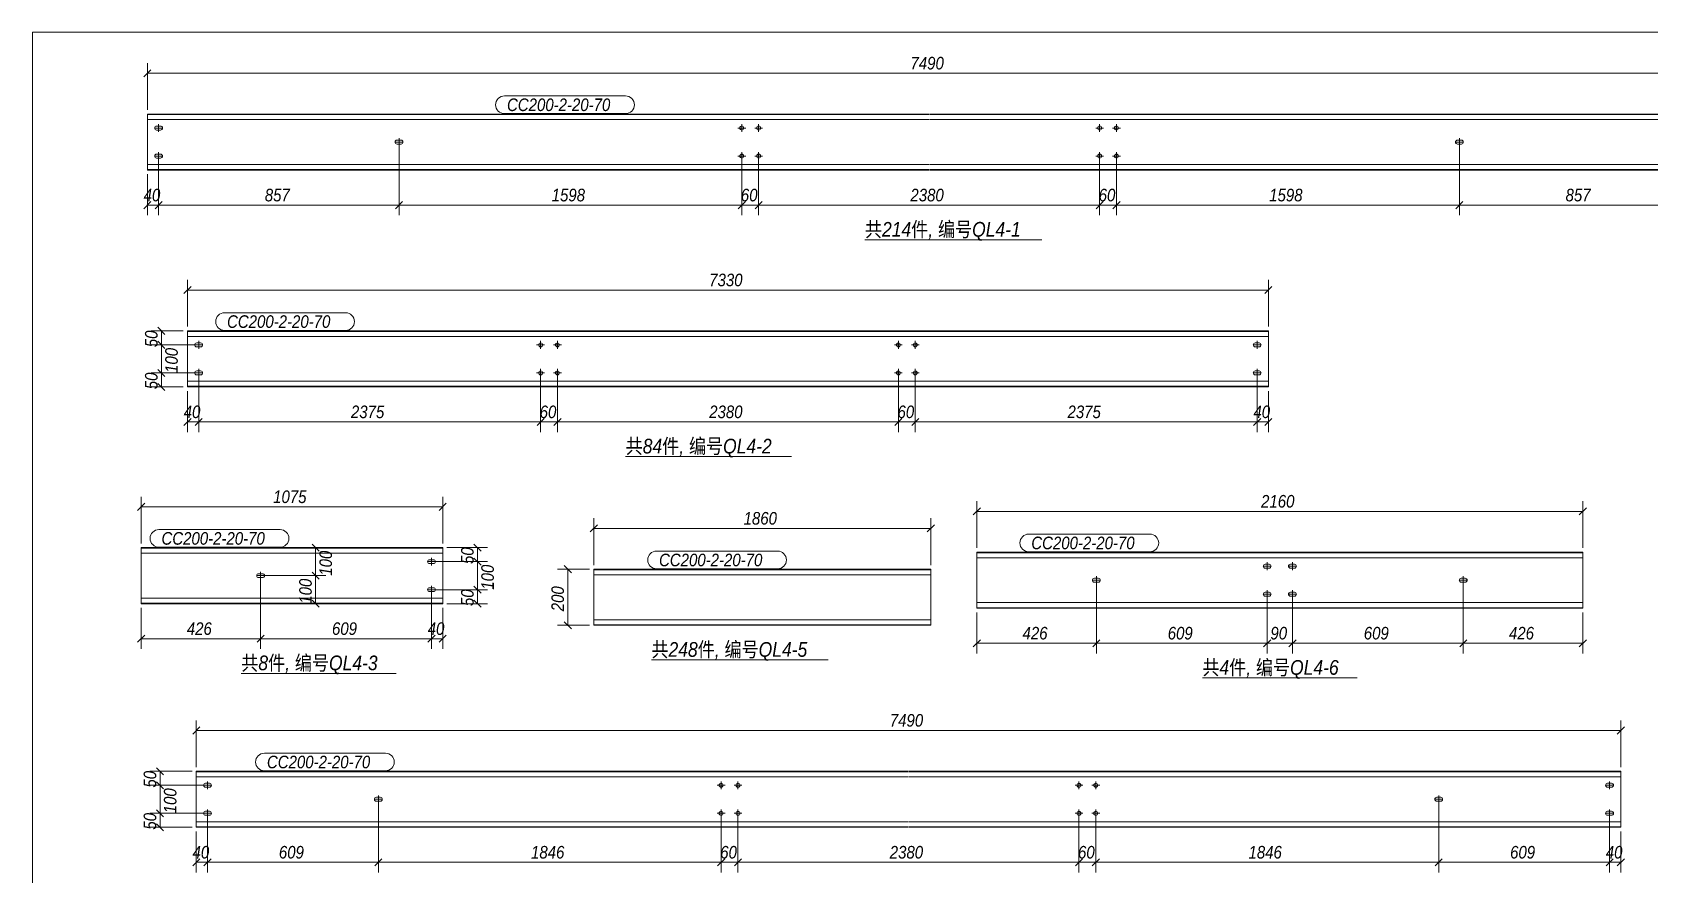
# Model space of a CAD drawing. Extents: x 857 to 4439, y -1249 to 4637.
# Drawn here: x 859.8 to 1244.2, y 2366.5 to 2566.9 of the extents above; entities that cross this region are included whole.
import ezdxf

# ---------------------------------------------------------------- set-up
doc = ezdxf.new("R2010")
doc.units = 0
doc.header["$LTSCALE"] = 1000
doc.header["$MEASUREMENT"] = 0
doc.linetypes.add('XKITLINE00', pattern=[0])
doc.linetypes.add('XKITLINE02', pattern=[4, 2, -2])
for name, color, linetype, lineweight in [('Bolt', 7, 'Continuous', 0), ('DrawingSheet', 5, 'Continuous', 0), ('OtherObjectType', 1, 'Continuous', 0), ('Part', 2, 'Continuous', 0), ('PartMark', 3, 'Continuous', 0), ('Z-DIMENSIONS', 1, 'Continuous', 0)]:
    doc.layers.add(name, color=color, linetype=linetype, lineweight=lineweight)
doc.styles.add('Arial Italic', font='ariali.ttf')

# ---------------------------------------------------------------- blocks, each defined once
blk = doc.blocks.new('墙面檩条4A')
at = {"layer": 'Bolt', "color": 3, "linetype": 'XKITLINE00', "lineweight": 0}
for p, q in [((34.11, 392.4), (34.07, 392.23)), ((34.07, 392.23), (34.07, 392.23)), ((34.07, 392.23), (34.11, 392.05)), ((35.94, 392.23), (34.07, 392.23)), ((34.21, 392.56), (34.11, 392.4)), ((34.11, 392.05), (34.21, 391.9)), ((34.36, 392.66), (34.21, 392.56)), ((34.54, 392.69), (34.36, 392.66)), ((35.47, 392.69), (34.54, 392.69)), ((35.01, 393.16), (35.01, 391.29)), ((35.65, 392.66), (35.47, 392.69)), ((35.8, 392.56), (35.65, 392.66)), ((35.9, 392.4), (35.8, 392.56)), ((35.8, 391.9), (35.9, 392.05)), ((35.94, 392.23), (35.9, 392.4)), ((35.9, 392.05), (35.94, 392.23)), ((35.94, 392.23), (35.94, 392.23)), ((174.54, 392.23), (172.67, 392.23)), ((173.6, 391.29), (173.6, 393.16)), ((178.54, 392.23), (176.67, 392.23)), ((177.6, 391.29), (177.6, 393.16)), ((259.57, 392.23), (257.7, 392.23)), ((258.64, 391.29), (258.64, 393.16)), ((263.57, 392.23), (261.7, 392.23)), ((262.64, 391.29), (262.64, 393.16)), ((34.21, 391.9), (34.36, 391.79)), ((34.36, 391.79), (34.54, 391.76)), ((34.54, 391.76), (35.47, 391.76)), ((35.47, 391.76), (35.65, 391.79)), ((35.65, 391.79), (35.8, 391.9)), ((91.24, 389.07), (91.21, 388.89)), ((91.21, 388.89), (91.21, 388.89)), ((91.21, 388.89), (91.24, 388.71)), ((93.07, 388.89), (91.21, 388.89)), ((91.34, 389.22), (91.24, 389.07)), ((91.24, 388.71), (91.34, 388.56)), ((91.5, 389.32), (91.34, 389.22)), ((91.34, 388.56), (91.5, 388.46)), ((91.67, 389.36), (91.5, 389.32)), ((91.5, 388.46), (91.67, 388.43)), ((92.61, 389.36), (91.67, 389.36)), ((91.67, 388.43), (92.61, 388.43)), ((92.14, 389.83), (92.14, 387.96)), ((92.79, 389.32), (92.61, 389.36)), ((92.61, 388.43), (92.79, 388.46)), ((92.94, 389.22), (92.79, 389.32)), ((92.79, 388.46), (92.94, 388.56)), ((93.04, 389.07), (92.94, 389.22)), ((92.94, 388.56), (93.04, 388.71)), ((93.07, 388.89), (93.04, 389.07)), ((93.04, 388.71), (93.07, 388.89)), ((93.07, 388.89), (93.07, 388.89)), ((343.24, 389.07), (343.2, 388.89)), ((343.2, 388.89), (343.2, 388.89)), ((343.2, 388.89), (343.24, 388.71)), ((345.07, 388.89), (343.2, 388.89)), ((343.34, 389.22), (343.24, 389.07)), ((343.24, 388.71), (343.34, 388.56)), ((343.49, 389.32), (343.34, 389.22)), ((343.34, 388.56), (343.49, 388.46)), ((343.67, 389.36), (343.49, 389.32)), ((343.49, 388.46), (343.67, 388.43)), ((344.6, 389.36), (343.67, 389.36)), ((343.67, 388.43), (344.6, 388.43)), ((344.14, 389.83), (344.14, 387.96)), ((344.78, 389.32), (344.6, 389.36)), ((344.6, 388.43), (344.78, 388.46)), ((344.93, 389.22), (344.78, 389.32)), ((344.78, 388.46), (344.93, 388.56)), ((345.04, 389.07), (344.93, 389.22)), ((344.93, 388.56), (345.04, 388.71)), ((345.07, 388.89), (345.04, 389.07)), ((345.04, 388.71), (345.07, 388.89)), ((345.07, 388.89), (345.07, 388.89)), ((34.11, 385.74), (34.07, 385.56)), ((34.07, 385.56), (34.07, 385.56)), ((34.07, 385.56), (34.11, 385.38)), ((35.94, 385.56), (34.07, 385.56)), ((34.21, 385.89), (34.11, 385.74)), ((34.11, 385.38), (34.21, 385.23)), ((34.36, 385.99), (34.21, 385.89)), ((34.21, 385.23), (34.36, 385.13)), ((34.54, 386.03), (34.36, 385.99)), ((34.36, 385.13), (34.54, 385.09)), ((35.47, 386.03), (34.54, 386.03)), ((34.54, 385.09), (35.47, 385.09)), ((35.01, 386.49), (35.01, 384.63)), ((35.65, 385.99), (35.47, 386.03)), ((35.47, 385.09), (35.65, 385.13)), ((35.8, 385.89), (35.65, 385.99)), ((35.65, 385.13), (35.8, 385.23)), ((35.9, 385.74), (35.8, 385.89)), ((35.8, 385.23), (35.9, 385.38)), ((35.94, 385.56), (35.9, 385.74)), ((35.9, 385.38), (35.94, 385.56)), ((35.94, 385.56), (35.94, 385.56)), ((174.54, 385.56), (172.67, 385.56)), ((173.6, 384.63), (173.6, 386.49)), ((178.54, 385.56), (176.67, 385.56)), ((177.6, 384.63), (177.6, 386.49)), ((259.57, 385.56), (257.7, 385.56)), ((258.64, 384.63), (258.64, 386.49)), ((263.57, 385.56), (261.7, 385.56)), ((262.64, 384.63), (262.64, 386.49)), ((43.63, 340.84), (43.59, 340.66)), ((43.59, 340.66), (43.59, 340.66)), ((43.59, 340.66), (43.63, 340.48)), ((43.59, 340.66), (45.46, 340.66)), ((43.73, 340.99), (43.63, 340.84)), ((43.63, 340.48), (43.73, 340.33)), ((43.88, 341.09), (43.73, 340.99)), ((43.73, 340.33), (43.88, 340.23)), ((44.06, 341.13), (43.88, 341.09)), ((43.88, 340.23), (44.06, 340.2)), ((44.99, 341.13), (44.06, 341.13)), ((44.06, 340.2), (44.99, 340.2)), ((44.53, 339.73), (44.53, 341.6)), ((45.17, 341.09), (44.99, 341.13)), ((44.99, 340.2), (45.17, 340.23)), ((45.32, 340.99), (45.17, 341.09)), ((45.17, 340.23), (45.32, 340.33)), ((45.43, 340.84), (45.32, 340.99)), ((45.32, 340.33), (45.43, 340.48)), ((45.46, 340.66), (45.43, 340.84)), ((45.43, 340.48), (45.46, 340.66)), ((45.46, 340.66), (45.46, 340.66)), ((124.85, 340.66), (126.72, 340.66)), ((125.79, 339.73), (125.79, 341.6)), ((128.85, 340.66), (130.72, 340.66)), ((129.79, 339.73), (129.79, 341.6)), ((209.89, 340.66), (211.75, 340.66)), ((210.82, 339.73), (210.82, 341.6)), ((213.89, 340.66), (215.75, 340.66)), ((214.82, 339.73), (214.82, 341.6)), ((295.18, 340.84), (295.15, 340.66)), ((295.15, 340.66), (295.15, 340.66)), ((295.15, 340.66), (295.18, 340.48)), ((295.15, 340.66), (297.01, 340.66)), ((295.28, 340.99), (295.18, 340.84)), ((295.18, 340.48), (295.28, 340.33)), ((295.44, 341.09), (295.28, 340.99)), ((295.28, 340.33), (295.44, 340.23)), ((295.61, 341.13), (295.44, 341.09)), ((295.44, 340.23), (295.61, 340.2)), ((296.55, 341.13), (295.61, 341.13)), ((295.61, 340.2), (296.55, 340.2)), ((296.08, 339.73), (296.08, 341.6)), ((296.73, 341.09), (296.55, 341.13)), ((296.55, 340.2), (296.73, 340.23)), ((296.88, 340.99), (296.73, 341.09)), ((296.73, 340.23), (296.88, 340.33)), ((296.98, 340.84), (296.88, 340.99)), ((296.88, 340.33), (296.98, 340.48)), ((297.01, 340.66), (296.98, 340.84)), ((296.98, 340.48), (297.01, 340.66)), ((297.01, 340.66), (297.01, 340.66)), ((43.88, 334.43), (43.73, 334.33)), ((44.06, 334.46), (43.88, 334.43)), ((44.99, 334.46), (44.06, 334.46)), ((44.53, 333.06), (44.53, 334.93)), ((45.17, 334.43), (44.99, 334.46)), ((45.32, 334.33), (45.17, 334.43)), ((125.79, 333.06), (125.79, 334.93)), ((129.79, 333.06), (129.79, 334.93)), ((210.82, 333.06), (210.82, 334.93)), ((214.82, 333.06), (214.82, 334.93)), ((295.44, 334.43), (295.28, 334.33)), ((295.61, 334.46), (295.44, 334.43)), ((296.55, 334.46), (295.61, 334.46)), ((296.08, 333.06), (296.08, 334.93)), ((296.73, 334.43), (296.55, 334.46)), ((296.88, 334.33), (296.73, 334.43)), ((43.63, 334.18), (43.59, 334)), ((43.59, 334), (43.59, 334)), ((43.59, 334), (43.63, 333.82)), ((43.59, 334), (45.46, 334)), ((43.73, 334.33), (43.63, 334.18)), ((43.63, 333.82), (43.73, 333.67)), ((43.73, 333.67), (43.88, 333.57)), ((43.88, 333.57), (44.06, 333.53)), ((44.06, 333.53), (44.99, 333.53)), ((44.99, 333.53), (45.17, 333.57)), ((45.17, 333.57), (45.32, 333.67)), ((45.43, 334.18), (45.32, 334.33)), ((45.32, 333.67), (45.43, 333.82)), ((45.46, 334), (45.43, 334.18)), ((45.43, 333.82), (45.46, 334)), ((45.46, 334), (45.46, 334)), ((124.85, 334), (126.72, 334)), ((128.85, 334), (130.72, 334)), ((209.89, 334), (211.75, 334)), ((213.89, 334), (215.75, 334)), ((295.18, 334.18), (295.15, 334)), ((295.15, 334), (295.15, 334)), ((295.15, 334), (295.18, 333.82)), ((295.15, 334), (297.01, 334)), ((295.28, 334.33), (295.18, 334.18)), ((295.18, 333.82), (295.28, 333.67)), ((295.28, 333.67), (295.44, 333.57)), ((295.44, 333.57), (295.61, 333.53)), ((295.61, 333.53), (296.55, 333.53)), ((296.55, 333.53), (296.73, 333.57)), ((296.73, 333.57), (296.88, 333.67)), ((296.98, 334.18), (296.88, 334.33)), ((296.88, 333.67), (296.98, 333.82)), ((297.01, 334), (296.98, 334.18)), ((296.98, 333.82), (297.01, 334)), ((297.01, 334), (297.01, 334)), ((98.95, 289.28), (98.92, 289.1)), ((98.92, 289.1), (98.92, 289.1)), ((98.92, 289.1), (98.95, 288.92)), ((100.78, 289.1), (98.92, 289.1)), ((99.05, 289.43), (98.95, 289.28)), ((98.95, 288.92), (99.05, 288.77)), ((99.2, 289.53), (99.05, 289.43)), ((99.05, 288.77), (99.2, 288.67)), ((99.38, 289.57), (99.2, 289.53)), ((99.2, 288.67), (99.38, 288.63)), ((100.32, 289.57), (99.38, 289.57)), ((99.38, 288.63), (100.32, 288.63)), ((99.85, 290.03), (99.85, 288.17)), ((100.49, 289.53), (100.32, 289.57)), ((100.32, 288.63), (100.49, 288.67)), ((100.65, 289.43), (100.49, 289.53)), ((100.49, 288.67), (100.65, 288.77)), ((100.75, 289.28), (100.65, 289.43)), ((100.65, 288.77), (100.75, 288.92)), ((100.78, 289.1), (100.75, 289.28)), ((100.75, 288.92), (100.78, 289.1)), ((100.78, 289.1), (100.78, 289.1)), ((297.66, 288.35), (297.56, 288.2)), ((297.81, 288.45), (297.66, 288.35)), ((297.99, 288.49), (297.81, 288.45)), ((298.92, 288.49), (297.99, 288.49)), ((298.46, 288.95), (298.46, 287.09)), ((299.1, 288.45), (298.92, 288.49)), ((299.25, 288.35), (299.1, 288.45)), ((299.36, 288.2), (299.25, 288.35)), ((303.66, 288.35), (303.56, 288.2)), ((303.81, 288.45), (303.66, 288.35)), ((303.99, 288.49), (303.81, 288.45)), ((304.92, 288.49), (303.99, 288.49)), ((304.46, 288.95), (304.46, 287.09)), ((305.1, 288.45), (304.92, 288.49)), ((305.25, 288.35), (305.1, 288.45)), ((305.36, 288.2), (305.25, 288.35)), ((58.35, 285.95), (58.32, 285.77)), ((58.32, 285.77), (58.32, 285.77)), ((58.32, 285.77), (58.35, 285.59)), ((60.18, 285.77), (58.32, 285.77)), ((58.45, 286.1), (58.35, 285.95)), ((58.35, 285.59), (58.45, 285.44)), ((58.6, 286.2), (58.45, 286.1)), ((58.45, 285.44), (58.6, 285.34)), ((58.78, 286.23), (58.6, 286.2)), ((58.6, 285.34), (58.78, 285.3)), ((59.72, 286.23), (58.78, 286.23)), ((58.78, 285.3), (59.72, 285.3)), ((59.25, 286.7), (59.25, 284.83)), ((59.89, 286.2), (59.72, 286.23)), ((59.72, 285.3), (59.89, 285.34)), ((60.05, 286.1), (59.89, 286.2)), ((59.89, 285.34), (60.05, 285.44)), ((60.15, 285.95), (60.05, 286.1)), ((60.05, 285.44), (60.15, 285.59)), ((60.18, 285.77), (60.15, 285.95)), ((60.15, 285.59), (60.18, 285.77)), ((60.18, 285.77), (60.18, 285.77)), ((256.96, 284.87), (256.92, 284.69)), ((256.92, 284.69), (256.92, 284.69)), ((256.92, 284.69), (256.96, 284.51)), ((258.79, 284.69), (256.92, 284.69)), ((257.06, 285.02), (256.96, 284.87)), ((256.96, 284.51), (257.06, 284.36)), ((257.21, 285.12), (257.06, 285.02)), ((257.39, 285.15), (257.21, 285.12)), ((258.32, 285.15), (257.39, 285.15)), ((257.86, 285.62), (257.86, 283.75)), ((258.5, 285.12), (258.32, 285.15)), ((258.65, 285.02), (258.5, 285.12)), ((258.76, 284.87), (258.65, 285.02)), ((258.65, 284.36), (258.76, 284.51)), ((258.79, 284.69), (258.76, 284.87)), ((258.76, 284.51), (258.79, 284.69)), ((258.79, 284.69), (258.79, 284.69)), ((297.56, 288.2), (297.52, 288.02)), ((297.52, 288.02), (297.52, 288.02)), ((297.52, 288.02), (297.56, 287.84)), ((299.39, 288.02), (297.52, 288.02)), ((297.56, 287.84), (297.66, 287.69)), ((297.66, 287.69), (297.81, 287.59)), ((297.81, 287.59), (297.99, 287.55)), ((297.99, 287.55), (298.92, 287.55)), ((298.92, 287.55), (299.1, 287.59)), ((299.1, 287.59), (299.25, 287.69)), ((299.25, 287.69), (299.36, 287.84)), ((299.39, 288.02), (299.36, 288.2)), ((299.36, 287.84), (299.39, 288.02)), ((299.39, 288.02), (299.39, 288.02)), ((303.56, 288.2), (303.52, 288.02)), ((303.52, 288.02), (303.52, 288.02)), ((303.52, 288.02), (303.56, 287.84)), ((305.39, 288.02), (303.52, 288.02)), ((303.56, 287.84), (303.66, 287.69)), ((303.66, 287.69), (303.81, 287.59)), ((303.81, 287.59), (303.99, 287.55)), ((303.99, 287.55), (304.92, 287.55)), ((304.92, 287.55), (305.1, 287.59)), ((305.1, 287.59), (305.25, 287.69)), ((305.25, 287.69), (305.36, 287.84)), ((305.39, 288.02), (305.36, 288.2)), ((305.36, 287.84), (305.39, 288.02)), ((305.39, 288.02), (305.39, 288.02)), ((344.16, 284.87), (344.12, 284.69)), ((344.12, 284.69), (344.12, 284.69)), ((344.12, 284.69), (344.16, 284.51)), ((345.99, 284.69), (344.12, 284.69)), ((344.26, 285.02), (344.16, 284.87)), ((344.16, 284.51), (344.26, 284.36)), ((344.41, 285.12), (344.26, 285.02)), ((344.59, 285.15), (344.41, 285.12)), ((345.52, 285.15), (344.59, 285.15)), ((345.06, 285.62), (345.06, 283.75)), ((345.7, 285.12), (345.52, 285.15)), ((345.85, 285.02), (345.7, 285.12)), ((345.96, 284.87), (345.85, 285.02)), ((345.85, 284.36), (345.96, 284.51)), ((345.99, 284.69), (345.96, 284.87)), ((345.96, 284.51), (345.99, 284.69)), ((345.99, 284.69), (345.99, 284.69)), ((98.95, 282.61), (98.92, 282.43)), ((98.92, 282.43), (98.92, 282.43)), ((98.92, 282.43), (98.95, 282.26)), ((100.78, 282.43), (98.92, 282.43)), ((99.05, 282.76), (98.95, 282.61)), ((98.95, 282.26), (99.05, 282.1)), ((99.2, 282.87), (99.05, 282.76)), ((99.05, 282.1), (99.2, 282)), ((99.38, 282.9), (99.2, 282.87)), ((99.2, 282), (99.38, 281.97)), ((100.32, 282.9), (99.38, 282.9)), ((99.38, 281.97), (100.32, 281.97)), ((99.85, 283.37), (99.85, 281.5)), ((100.49, 282.87), (100.32, 282.9)), ((100.32, 281.97), (100.49, 282)), ((100.65, 282.76), (100.49, 282.87)), ((100.49, 282), (100.65, 282.1)), ((100.75, 282.61), (100.65, 282.76)), ((100.65, 282.1), (100.75, 282.26)), ((100.78, 282.43), (100.75, 282.61)), ((100.75, 282.26), (100.78, 282.43)), ((100.78, 282.43), (100.78, 282.43)), ((257.06, 284.36), (257.21, 284.26)), ((257.21, 284.26), (257.39, 284.22)), ((257.39, 284.22), (258.32, 284.22)), ((258.32, 284.22), (258.5, 284.26)), ((258.5, 284.26), (258.65, 284.36)), ((297.56, 281.53), (297.52, 281.35)), ((297.52, 281.35), (297.52, 281.35)), ((297.52, 281.35), (297.56, 281.18)), ((299.39, 281.35), (297.52, 281.35)), ((297.66, 281.68), (297.56, 281.53)), ((297.56, 281.18), (297.66, 281.02)), ((297.81, 281.79), (297.66, 281.68)), ((297.66, 281.02), (297.81, 280.92)), ((297.99, 281.82), (297.81, 281.79)), ((297.81, 280.92), (297.99, 280.89)), ((298.92, 281.82), (297.99, 281.82)), ((297.99, 280.89), (298.92, 280.89)), ((298.46, 282.29), (298.46, 280.42)), ((299.1, 281.79), (298.92, 281.82)), ((298.92, 280.89), (299.1, 280.92)), ((299.25, 281.68), (299.1, 281.79)), ((299.1, 280.92), (299.25, 281.02)), ((299.36, 281.53), (299.25, 281.68)), ((299.25, 281.02), (299.36, 281.18)), ((299.39, 281.35), (299.36, 281.53)), ((299.36, 281.18), (299.39, 281.35)), ((299.39, 281.35), (299.39, 281.35)), ((303.56, 281.53), (303.52, 281.35)), ((303.52, 281.35), (303.52, 281.35)), ((303.52, 281.35), (303.56, 281.18)), ((305.39, 281.35), (303.52, 281.35)), ((303.66, 281.68), (303.56, 281.53)), ((303.56, 281.18), (303.66, 281.02)), ((303.81, 281.79), (303.66, 281.68)), ((303.66, 281.02), (303.81, 280.92)), ((303.99, 281.82), (303.81, 281.79)), ((303.81, 280.92), (303.99, 280.89)), ((304.92, 281.82), (303.99, 281.82)), ((303.99, 280.89), (304.92, 280.89)), ((304.46, 282.29), (304.46, 280.42)), ((305.1, 281.79), (304.92, 281.82)), ((304.92, 280.89), (305.1, 280.92)), ((305.25, 281.68), (305.1, 281.79)), ((305.1, 280.92), (305.25, 281.02)), ((305.36, 281.53), (305.25, 281.68)), ((305.25, 281.02), (305.36, 281.18)), ((305.39, 281.35), (305.36, 281.53)), ((305.36, 281.18), (305.39, 281.35)), ((305.39, 281.35), (305.39, 281.35)), ((344.26, 284.36), (344.41, 284.26)), ((344.41, 284.26), (344.59, 284.22)), ((344.59, 284.22), (345.52, 284.22)), ((345.52, 284.22), (345.7, 284.26)), ((345.7, 284.26), (345.85, 284.36)), ((45.73, 236.1), (45.69, 235.92)), ((45.69, 235.92), (45.69, 235.92)), ((45.69, 235.92), (45.73, 235.74)), ((45.69, 235.92), (47.56, 235.92)), ((45.83, 236.25), (45.73, 236.1)), ((45.73, 235.74), (45.83, 235.59)), ((45.98, 236.35), (45.83, 236.25)), ((45.83, 235.59), (45.98, 235.49)), ((46.16, 236.39), (45.98, 236.35)), ((45.98, 235.49), (46.16, 235.45)), ((47.09, 236.39), (46.16, 236.39)), ((46.16, 235.45), (47.09, 235.45)), ((46.63, 234.99), (46.63, 236.85)), ((47.27, 236.35), (47.09, 236.39)), ((47.09, 235.45), (47.27, 235.49)), ((47.42, 236.25), (47.27, 236.35)), ((47.27, 235.49), (47.42, 235.59)), ((47.52, 236.1), (47.42, 236.25)), ((47.42, 235.59), (47.52, 235.74)), ((47.56, 235.92), (47.52, 236.1)), ((47.52, 235.74), (47.56, 235.92)), ((47.56, 235.92), (47.56, 235.92)), ((169.62, 235.92), (167.76, 235.92)), ((168.69, 234.99), (168.69, 236.85)), ((173.62, 235.92), (171.76, 235.92)), ((172.69, 234.99), (172.69, 236.85)), ((254.66, 235.92), (252.79, 235.92)), ((253.72, 234.99), (253.72, 236.85)), ((258.66, 235.92), (256.79, 235.92)), ((257.72, 234.99), (257.72, 236.85)), ((378.93, 236.1), (378.89, 235.92)), ((378.89, 235.92), (378.89, 235.92)), ((378.89, 235.92), (378.93, 235.74)), ((378.89, 235.92), (380.76, 235.92)), ((379.03, 236.25), (378.93, 236.1)), ((378.93, 235.74), (379.03, 235.59)), ((379.18, 236.35), (379.03, 236.25)), ((379.03, 235.59), (379.18, 235.49)), ((379.36, 236.39), (379.18, 236.35)), ((379.18, 235.49), (379.36, 235.45)), ((380.29, 236.39), (379.36, 236.39)), ((379.36, 235.45), (380.29, 235.45)), ((379.82, 234.99), (379.82, 236.85)), ((380.47, 236.35), (380.29, 236.39)), ((380.29, 235.45), (380.47, 235.49)), ((380.62, 236.25), (380.47, 236.35)), ((380.47, 235.49), (380.62, 235.59)), ((380.72, 236.1), (380.62, 236.25)), ((380.62, 235.59), (380.72, 235.74)), ((380.76, 235.92), (380.72, 236.1)), ((380.72, 235.74), (380.76, 235.92)), ((380.76, 235.92), (380.76, 235.92)), ((86.33, 232.77), (86.29, 232.59)), ((86.29, 232.59), (86.29, 232.59)), ((86.29, 232.59), (86.33, 232.41)), ((86.29, 232.59), (88.16, 232.59)), ((86.43, 232.92), (86.33, 232.77)), ((86.33, 232.41), (86.43, 232.26)), ((86.58, 233.02), (86.43, 232.92)), ((86.43, 232.26), (86.58, 232.16)), ((86.76, 233.05), (86.58, 233.02)), ((86.58, 232.16), (86.76, 232.12)), ((87.69, 233.05), (86.76, 233.05)), ((86.76, 232.12), (87.69, 232.12)), ((87.23, 231.65), (87.23, 233.52)), ((87.87, 233.02), (87.69, 233.05)), ((87.69, 232.12), (87.87, 232.16)), ((88.02, 232.92), (87.87, 233.02)), ((87.87, 232.16), (88.02, 232.26)), ((88.12, 232.77), (88.02, 232.92)), ((88.02, 232.26), (88.12, 232.41)), ((88.16, 232.59), (88.12, 232.77)), ((88.12, 232.41), (88.16, 232.59)), ((88.16, 232.59), (88.16, 232.59)), ((338.33, 232.77), (338.29, 232.59)), ((338.29, 232.59), (338.29, 232.59)), ((338.29, 232.59), (338.33, 232.41)), ((338.29, 232.59), (340.16, 232.59)), ((338.43, 232.92), (338.33, 232.77)), ((338.33, 232.41), (338.43, 232.26)), ((338.58, 233.02), (338.43, 232.92)), ((338.43, 232.26), (338.58, 232.16)), ((338.76, 233.05), (338.58, 233.02)), ((338.58, 232.16), (338.76, 232.12)), ((339.69, 233.05), (338.76, 233.05)), ((338.76, 232.12), (339.69, 232.12)), ((339.22, 231.65), (339.22, 233.52)), ((339.87, 233.02), (339.69, 233.05)), ((339.69, 232.12), (339.87, 232.16)), ((340.02, 232.92), (339.87, 233.02)), ((339.87, 232.16), (340.02, 232.26)), ((340.12, 232.77), (340.02, 232.92)), ((340.02, 232.26), (340.12, 232.41)), ((340.16, 232.59), (340.12, 232.77)), ((340.12, 232.41), (340.16, 232.59)), ((340.16, 232.59), (340.16, 232.59)), ((45.73, 229.43), (45.69, 229.25)), ((45.69, 229.25), (45.69, 229.25)), ((45.69, 229.25), (45.73, 229.08)), ((45.69, 229.25), (47.56, 229.25)), ((45.83, 229.58), (45.73, 229.43)), ((45.73, 229.08), (45.83, 228.92)), ((45.98, 229.69), (45.83, 229.58)), ((45.83, 228.92), (45.98, 228.82)), ((46.16, 229.72), (45.98, 229.69)), ((45.98, 228.82), (46.16, 228.79)), ((47.09, 229.72), (46.16, 229.72)), ((46.16, 228.79), (47.09, 228.79)), ((46.63, 228.32), (46.63, 230.19)), ((47.27, 229.69), (47.09, 229.72)), ((47.09, 228.79), (47.27, 228.82)), ((47.42, 229.58), (47.27, 229.69)), ((47.27, 228.82), (47.42, 228.92)), ((47.52, 229.43), (47.42, 229.58)), ((47.42, 228.92), (47.52, 229.08)), ((47.56, 229.25), (47.52, 229.43)), ((47.52, 229.08), (47.56, 229.25)), ((47.56, 229.25), (47.56, 229.25)), ((169.62, 229.25), (167.76, 229.25)), ((168.69, 228.32), (168.69, 230.19)), ((173.62, 229.25), (171.76, 229.25)), ((172.69, 228.32), (172.69, 230.19)), ((254.66, 229.25), (252.79, 229.25)), ((253.72, 228.32), (253.72, 230.19)), ((258.66, 229.25), (256.79, 229.25)), ((257.72, 228.32), (257.72, 230.19)), ((378.93, 229.43), (378.89, 229.25)), ((378.89, 229.25), (378.89, 229.25)), ((378.89, 229.25), (378.93, 229.08)), ((378.89, 229.25), (380.76, 229.25)), ((379.03, 229.58), (378.93, 229.43)), ((378.93, 229.08), (379.03, 228.92)), ((379.18, 229.69), (379.03, 229.58)), ((379.03, 228.92), (379.18, 228.82)), ((379.36, 229.72), (379.18, 229.69)), ((379.18, 228.82), (379.36, 228.79)), ((380.29, 229.72), (379.36, 229.72)), ((379.36, 228.79), (380.29, 228.79)), ((379.82, 228.32), (379.82, 230.19)), ((380.47, 229.69), (380.29, 229.72)), ((380.29, 228.79), (380.47, 228.82)), ((380.62, 229.58), (380.47, 229.69)), ((380.47, 228.82), (380.62, 228.92)), ((380.72, 229.43), (380.62, 229.58)), ((380.62, 228.92), (380.72, 229.08)), ((380.76, 229.25), (380.72, 229.43)), ((380.72, 229.08), (380.76, 229.25)), ((380.76, 229.25), (380.76, 229.25))]:
    blk.add_line(p, q, dxfattribs=at)
for centre in [(173.6, 392.23), (177.6, 392.23), (258.64, 392.23), (262.64, 392.23), (173.6, 385.56), (177.6, 385.56), (258.64, 385.56), (262.64, 385.56), (125.79, 340.66), (129.79, 340.66), (210.82, 340.66), (214.82, 340.66), (125.79, 334), (129.79, 334), (210.82, 334), (214.82, 334), (168.69, 235.92), (172.69, 235.92), (253.72, 235.92), (257.72, 235.92), (168.69, 229.25), (172.69, 229.25), (253.72, 229.25), (257.72, 229.25)]:
    blk.add_circle(centre, 0.467, dxfattribs=at)
at = {"layer": 'DrawingSheet', "color": 5, "linetype": 'XKITLINE00', "lineweight": 0}
for p, q in [((589, 415), (5, 415)), ((5, 415), (5, 5))]:
    blk.add_line(p, q, dxfattribs=at)
at = {"layer": 'OtherObjectType', "color": 1, "linetype": 'XKITLINE00', "lineweight": 0}
for p, q in [((202.87, 365.64), (244.88, 365.64)), ((146, 314.08), (185.42, 314.08)), ((152.13, 265.72), (194.15, 265.72)), ((54.65, 262.52), (91.48, 262.52)), ((283.05, 261.44), (319.87, 261.44))]:
    blk.add_line(p, q, dxfattribs=at)
at = {"layer": 'Part', "color": 2, "linetype": 'XKITLINE00', "lineweight": 0}
for p, q in [((32.34, 382.23), (32.34, 395.56)), ((133.04, 395.56), (32.34, 395.56)), ((133.04, 394.23), (32.34, 394.23)), ((218.07, 395.56), (133.14, 395.56)), ((218.07, 394.23), (133.14, 394.23)), ((303.1, 395.56), (218.17, 395.56)), ((303.1, 394.23), (218.17, 394.23)), ((403.94, 395.56), (303.2, 395.56)), ((403.94, 394.23), (303.2, 394.23)), ((133.04, 383.56), (32.34, 383.56)), ((133.04, 382.23), (32.34, 382.23)), ((218.07, 383.56), (133.14, 383.56)), ((218.07, 382.23), (133.14, 382.23)), ((303.1, 383.56), (218.17, 383.56)), ((303.1, 382.23), (218.17, 382.23)), ((403.94, 383.56), (303.2, 383.56)), ((403.94, 382.23), (303.2, 382.23)), ((41.86, 330.66), (41.86, 344)), ((85.22, 344), (41.86, 344)), ((85.22, 342.66), (41.86, 342.66)), ((170.25, 344), (85.32, 344)), ((170.25, 342.66), (85.32, 342.66)), ((255.29, 344), (170.35, 344)), ((255.29, 342.66), (170.35, 342.66)), ((298.75, 344), (255.39, 344)), ((298.75, 342.66), (255.39, 342.66)), ((298.75, 330.66), (298.75, 344)), ((85.22, 332), (41.86, 332)), ((85.22, 330.66), (41.86, 330.66)), ((170.25, 332), (85.32, 332)), ((170.25, 330.66), (85.32, 330.66)), ((255.29, 332), (170.35, 332)), ((255.29, 330.66), (170.35, 330.66)), ((298.75, 332), (255.39, 332)), ((298.75, 330.66), (255.39, 330.66)), ((30.85, 279.1), (30.85, 292.43)), ((102.52, 292.43), (30.85, 292.43)), ((102.52, 279.1), (102.52, 292.43)), ((102.52, 291.1), (30.85, 291.1)), ((229.46, 278.02), (229.46, 291.35)), ((373.46, 291.35), (229.46, 291.35)), ((373.46, 290.02), (229.46, 290.02)), ((373.46, 278.02), (373.46, 291.35)), ((138.43, 273.97), (138.43, 287.3)), ((178.43, 287.3), (138.43, 287.3)), ((178.43, 285.97), (138.43, 285.97)), ((218.53, 287.3), (178.53, 287.3)), ((218.53, 285.97), (178.53, 285.97)), ((218.53, 273.97), (218.53, 287.3)), ((102.52, 280.43), (30.85, 280.43)), ((102.52, 279.1), (30.85, 279.1)), ((373.46, 279.35), (229.46, 279.35)), ((373.46, 278.02), (229.46, 278.02)), ((178.43, 275.3), (138.43, 275.3)), ((178.43, 273.97), (138.43, 273.97)), ((218.53, 275.3), (178.53, 275.3)), ((218.53, 273.97), (178.53, 273.97)), ((43.96, 225.92), (43.96, 239.25)), ((128.12, 239.25), (43.96, 239.25)), ((213.16, 239.25), (128.22, 239.25)), ((298.19, 239.25), (213.26, 239.25)), ((382.49, 239.25), (298.29, 239.25)), ((382.49, 225.92), (382.49, 239.25)), ((128.12, 237.92), (43.96, 237.92)), ((213.16, 237.92), (128.22, 237.92)), ((298.19, 237.92), (213.26, 237.92)), ((382.49, 237.92), (298.29, 237.92)), ((128.12, 227.25), (43.96, 227.25)), ((213.16, 227.25), (128.22, 227.25)), ((298.19, 227.25), (213.26, 227.25)), ((382.49, 227.25), (298.29, 227.25)), ((128.12, 225.92), (43.96, 225.92)), ((213.16, 225.92), (128.22, 225.92)), ((298.19, 225.92), (213.26, 225.92)), ((382.49, 225.92), (298.29, 225.92))]:
    blk.add_line(p, q, dxfattribs=at)
at = {"layer": 'Part', "color": 7, "linetype": 'XKITLINE02', "lineweight": 0}
for p, q in [((133.04, 395.43), (32.34, 395.43)), ((218.07, 395.43), (133.14, 395.43)), ((303.1, 395.43), (218.17, 395.43)), ((403.94, 395.43), (303.2, 395.43)), ((133.04, 382.36), (32.34, 382.36)), ((218.07, 382.36), (133.14, 382.36)), ((303.1, 382.36), (218.17, 382.36)), ((403.94, 382.36), (303.2, 382.36)), ((85.22, 343.86), (41.86, 343.86)), ((170.25, 343.86), (85.32, 343.86)), ((255.29, 343.86), (170.35, 343.86)), ((298.75, 343.86), (255.39, 343.86)), ((85.22, 330.8), (41.86, 330.8)), ((170.25, 330.8), (85.32, 330.8)), ((255.29, 330.8), (170.35, 330.8)), ((298.75, 330.8), (255.39, 330.8)), ((102.52, 292.3), (30.85, 292.3)), ((373.46, 291.22), (229.46, 291.22)), ((178.43, 287.17), (138.43, 287.17)), ((218.53, 287.17), (178.53, 287.17)), ((102.52, 279.23), (30.85, 279.23)), ((373.46, 278.15), (229.46, 278.15)), ((178.43, 274.1), (138.43, 274.1)), ((218.53, 274.1), (178.53, 274.1)), ((128.12, 239.12), (43.96, 239.12)), ((213.16, 239.12), (128.22, 239.12)), ((298.19, 239.12), (213.26, 239.12)), ((382.49, 239.12), (298.29, 239.12)), ((128.12, 226.05), (43.96, 226.05)), ((213.16, 226.05), (128.22, 226.05)), ((298.19, 226.05), (213.26, 226.05)), ((382.49, 226.05), (298.29, 226.05))]:
    blk.add_line(p, q, dxfattribs=at)
at = {"layer": 'PartMark', "color": 1, "linetype": 'XKITLINE00', "lineweight": 0}
for p, q in [((117.2, 399.86), (145.97, 399.86)), ((117.2, 395.66), (145.97, 395.66)), ((50.67, 348.3), (79.45, 348.3)), ((50.67, 344.1), (79.45, 344.1)), ((35.09, 296.73), (63.86, 296.73)), ((35.09, 292.53), (63.86, 292.53)), ((241.8, 295.65), (270.57, 295.65)), ((153.33, 291.6), (182.1, 291.6)), ((241.8, 291.45), (270.57, 291.45)), ((153.33, 287.4), (182.1, 287.4)), ((60.15, 243.55), (88.92, 243.55)), ((60.15, 239.35), (88.92, 239.35))]:
    blk.add_line(p, q, dxfattribs=at)
for centre, start, end in [((117.2, 397.76), 90, 270), ((145.97, 397.76), 270, 90), ((50.67, 346.2), 90, 270), ((79.45, 346.2), 270, 90), ((35.09, 294.63), 90, 270), ((63.86, 294.63), 270, 90), ((241.8, 293.55), 90, 270), ((270.57, 293.55), 270, 90), ((153.33, 289.5), 90, 270), ((182.1, 289.5), 270, 90), ((60.15, 241.45), 90, 270), ((88.92, 241.45), 270, 90)]:
    blk.add_arc(centre, 2.1, start, end, dxfattribs=at)
at = {"layer": 'Z-DIMENSIONS', "color": 4, "linetype": 'XKITLINE00', "lineweight": 0}
for p, q in [((32.34, 396.56), (32.34, 407.66)), ((33.19, 406.11), (31.49, 404.41)), ((32.34, 405.26), (403.94, 405.26)), ((35.01, 384.56), (35.01, 371.49)), ((35.01, 384.56), (35.01, 371.49)), ((92.14, 387.89), (92.14, 371.49)), ((92.14, 387.89), (92.14, 371.49)), ((173.6, 384.56), (173.6, 371.49)), ((173.6, 384.56), (173.6, 371.49)), ((177.6, 384.56), (177.6, 371.49)), ((177.6, 384.56), (177.6, 371.49)), ((258.64, 384.56), (258.64, 371.49)), ((258.64, 384.56), (258.64, 371.49)), ((262.64, 384.56), (262.64, 371.49)), ((262.64, 384.56), (262.64, 371.49)), ((344.14, 387.89), (344.14, 371.49)), ((344.14, 387.89), (344.14, 371.49)), ((32.34, 381.23), (32.34, 371.49)), ((33.19, 374.74), (31.49, 373.04)), ((32.34, 373.89), (35.01, 373.89)), ((35.86, 374.74), (34.16, 373.04)), ((35.86, 374.74), (34.16, 373.04)), ((35.01, 373.89), (92.14, 373.89)), ((92.99, 374.74), (91.29, 373.04)), ((92.99, 374.74), (91.29, 373.04)), ((92.14, 373.89), (173.6, 373.89)), ((174.45, 374.74), (172.76, 373.04)), ((174.45, 374.74), (172.76, 373.04)), ((173.6, 373.89), (177.6, 373.89)), ((178.45, 374.74), (176.76, 373.04)), ((178.45, 374.74), (176.76, 373.04)), ((177.6, 373.89), (258.64, 373.89)), ((259.49, 374.74), (257.79, 373.04)), ((259.49, 374.74), (257.79, 373.04)), ((258.64, 373.89), (262.64, 373.89)), ((263.49, 374.74), (261.79, 373.04)), ((263.49, 374.74), (261.79, 373.04)), ((262.64, 373.89), (344.14, 373.89)), ((344.99, 374.74), (343.29, 373.04)), ((344.99, 374.74), (343.29, 373.04)), ((344.14, 373.89), (401.27, 373.89)), ((42.71, 354.55), (41.01, 352.85)), ((41.86, 345), (41.86, 356.1)), ((41.86, 353.7), (298.75, 353.7)), ((299.6, 354.55), (297.9, 352.85)), ((298.75, 345), (298.75, 356.1)), ((40.86, 344), (33.27, 344)), ((34.82, 344.84), (36.52, 343.15)), ((35.67, 340.66), (35.67, 344)), ((43.53, 340.66), (33.27, 340.66)), ((43.53, 340.66), (33.27, 340.66)), ((34.82, 341.51), (36.52, 339.81)), ((34.82, 341.51), (36.52, 339.81)), ((35.67, 334), (35.67, 340.66)), ((34.82, 334.84), (36.52, 333.15)), ((34.82, 334.84), (36.52, 333.15)), ((43.53, 334), (33.27, 334)), ((43.53, 334), (33.27, 334)), ((40.86, 330.66), (33.27, 330.66)), ((34.82, 331.51), (36.52, 329.81)), ((35.67, 330.66), (35.67, 334)), ((44.53, 333), (44.53, 319.93)), ((44.53, 333), (44.53, 319.93)), ((125.79, 333), (125.79, 319.93)), ((125.79, 333), (125.79, 319.93)), ((129.79, 333), (129.79, 319.93)), ((129.79, 333), (129.79, 319.93)), ((210.82, 333), (210.82, 319.93)), ((210.82, 333), (210.82, 319.93)), ((214.82, 333), (214.82, 319.93)), ((214.82, 333), (214.82, 319.93)), ((296.08, 333), (296.08, 319.93)), ((296.08, 333), (296.08, 319.93)), ((41.86, 329.66), (41.86, 319.93)), ((298.75, 329.66), (298.75, 319.93)), ((42.71, 323.18), (41.01, 321.48)), ((45.38, 323.18), (43.68, 321.48)), ((45.38, 323.18), (43.68, 321.48)), ((126.64, 323.18), (124.94, 321.48)), ((126.64, 323.18), (124.94, 321.48)), ((130.64, 323.18), (128.94, 321.48)), ((130.64, 323.18), (128.94, 321.48)), ((211.67, 323.18), (209.97, 321.48)), ((211.67, 323.18), (209.97, 321.48)), ((215.67, 323.18), (213.97, 321.48)), ((215.67, 323.18), (213.97, 321.48)), ((296.93, 323.18), (295.23, 321.48)), ((296.93, 323.18), (295.23, 321.48)), ((299.6, 323.18), (297.9, 321.48)), ((41.86, 322.33), (44.53, 322.33)), ((44.53, 322.33), (125.79, 322.33)), ((125.79, 322.33), (129.79, 322.33)), ((129.79, 322.33), (210.82, 322.33)), ((210.82, 322.33), (214.82, 322.33)), ((214.82, 322.33), (296.08, 322.33)), ((296.08, 322.33), (298.75, 322.33)), ((30.85, 293.43), (30.85, 304.54)), ((102.52, 293.43), (102.52, 304.54)), ((31.7, 302.99), (30, 301.29)), ((30.85, 302.14), (102.52, 302.14)), ((103.36, 302.99), (101.67, 301.29)), ((230.31, 301.91), (228.61, 300.21)), ((229.46, 292.35), (229.46, 303.46)), ((229.46, 301.06), (373.46, 301.06)), ((374.31, 301.91), (372.61, 300.21)), ((373.46, 292.35), (373.46, 303.46)), ((139.28, 297.86), (137.58, 296.16)), ((138.43, 288.3), (138.43, 299.41)), ((138.43, 297.01), (218.53, 297.01)), ((219.38, 297.86), (217.68, 296.16)), ((218.53, 288.3), (218.53, 299.41)), ((59.88, 292.43), (74.71, 292.43)), ((71.46, 293.28), (73.16, 291.59)), ((72.31, 285.77), (72.31, 292.43)), ((103.52, 292.43), (113.18, 292.43)), ((109.93, 293.28), (111.63, 291.59)), ((110.78, 289.1), (110.78, 292.43)), ((100.85, 289.1), (113.18, 289.1)), ((100.85, 289.1), (113.18, 289.1)), ((109.93, 289.95), (111.63, 288.25)), ((109.93, 289.95), (111.63, 288.25)), ((110.78, 282.43), (110.78, 289.1)), ((59.25, 284.77), (59.25, 268.37)), ((59.25, 284.77), (59.25, 268.37)), ((60.25, 285.77), (74.71, 285.77)), ((60.25, 285.77), (74.71, 285.77)), ((71.46, 286.62), (73.16, 284.92)), ((71.46, 286.62), (73.16, 284.92)), ((72.31, 279.1), (72.31, 285.77)), ((137.43, 287.3), (129.84, 287.3)), ((131.4, 288.15), (133.09, 286.46)), ((132.24, 273.97), (132.24, 287.3)), ((99.85, 281.43), (99.85, 268.37)), ((99.85, 281.43), (99.85, 268.37)), ((100.85, 282.43), (113.18, 282.43)), ((100.85, 282.43), (113.18, 282.43)), ((109.93, 283.28), (111.63, 281.59)), ((109.93, 283.28), (111.63, 281.59)), ((110.78, 279.1), (110.78, 282.43)), ((257.86, 283.69), (257.86, 267.29)), ((257.86, 283.69), (257.86, 267.29)), ((345.06, 283.69), (345.06, 267.29)), ((345.06, 283.69), (345.06, 267.29)), ((30.85, 278.1), (30.85, 268.37)), ((60.25, 279.1), (74.71, 279.1)), ((71.46, 279.95), (73.16, 278.25)), ((102.52, 278.1), (102.52, 268.37)), ((103.52, 279.1), (113.18, 279.1)), ((109.93, 279.95), (111.63, 278.25)), ((229.46, 277.02), (229.46, 267.29)), ((298.46, 280.35), (298.46, 267.29)), ((298.46, 280.35), (298.46, 267.29)), ((304.46, 280.35), (304.46, 267.29)), ((304.46, 280.35), (304.46, 267.29)), ((373.46, 277.02), (373.46, 267.29)), ((137.43, 273.97), (129.84, 273.97)), ((131.4, 274.82), (133.09, 273.12)), ((31.7, 271.62), (30, 269.92)), ((30.85, 270.77), (59.25, 270.77)), ((60.1, 271.62), (58.4, 269.92)), ((60.1, 271.62), (58.4, 269.92)), ((59.25, 270.77), (99.85, 270.77)), ((100.7, 271.62), (99, 269.92)), ((100.7, 271.62), (99, 269.92)), ((99.85, 270.77), (102.52, 270.77)), ((103.36, 271.62), (101.67, 269.92)), ((230.31, 270.54), (228.61, 268.84)), ((229.46, 269.69), (257.86, 269.69)), ((258.71, 270.54), (257.01, 268.84)), ((258.71, 270.54), (257.01, 268.84)), ((257.86, 269.69), (298.46, 269.69)), ((299.31, 270.54), (297.61, 268.84)), ((299.31, 270.54), (297.61, 268.84)), ((298.46, 269.69), (304.46, 269.69)), ((305.31, 270.54), (303.61, 268.84)), ((305.31, 270.54), (303.61, 268.84)), ((304.46, 269.69), (345.06, 269.69)), ((345.91, 270.54), (344.21, 268.84)), ((345.91, 270.54), (344.21, 268.84)), ((345.06, 269.69), (373.46, 269.69)), ((374.31, 270.54), (372.61, 268.84)), ((43.96, 240.25), (43.96, 251.36)), ((382.49, 240.25), (382.49, 251.36)), ((44.81, 249.81), (43.11, 248.11)), ((43.96, 248.96), (382.49, 248.96)), ((383.34, 249.81), (381.64, 248.11)), ((42.96, 239.25), (32.95, 239.25)), ((34.5, 240.1), (36.2, 238.41)), ((35.35, 235.92), (35.35, 239.25)), ((45.63, 235.92), (32.95, 235.92)), ((45.63, 235.92), (32.95, 235.92)), ((34.5, 236.77), (36.2, 235.07)), ((34.5, 236.77), (36.2, 235.07)), ((35.35, 229.25), (35.35, 235.92)), ((87.23, 231.59), (87.23, 215.19)), ((87.23, 231.59), (87.23, 215.19)), ((339.22, 231.59), (339.22, 215.19)), ((339.22, 231.59), (339.22, 215.19)), ((45.63, 229.25), (32.95, 229.25)), ((45.63, 229.25), (32.95, 229.25)), ((34.5, 230.1), (36.2, 228.41)), ((34.5, 230.1), (36.2, 228.41)), ((34.5, 226.77), (36.2, 225.07)), ((35.35, 225.92), (35.35, 229.25)), ((46.63, 228.25), (46.63, 215.19)), ((46.63, 228.25), (46.63, 215.19)), ((168.69, 228.25), (168.69, 215.19)), ((168.69, 228.25), (168.69, 215.19)), ((172.69, 228.25), (172.69, 215.19)), ((172.69, 228.25), (172.69, 215.19)), ((253.72, 228.25), (253.72, 215.19)), ((253.72, 228.25), (253.72, 215.19)), ((257.72, 228.25), (257.72, 215.19)), ((257.72, 228.25), (257.72, 215.19)), ((379.82, 228.25), (379.82, 215.19)), ((379.82, 228.25), (379.82, 215.19)), ((42.96, 225.92), (32.95, 225.92)), ((43.96, 224.92), (43.96, 215.19)), ((382.49, 224.92), (382.49, 215.19)), ((44.81, 218.44), (43.11, 216.74)), ((43.96, 217.59), (46.63, 217.59)), ((47.48, 218.44), (45.78, 216.74)), ((47.48, 218.44), (45.78, 216.74)), ((46.63, 217.59), (87.23, 217.59)), ((88.08, 218.44), (86.38, 216.74)), ((88.08, 218.44), (86.38, 216.74)), ((87.23, 217.59), (168.69, 217.59)), ((169.54, 218.44), (167.84, 216.74)), ((169.54, 218.44), (167.84, 216.74)), ((168.69, 217.59), (172.69, 217.59)), ((173.54, 218.44), (171.84, 216.74)), ((173.54, 218.44), (171.84, 216.74)), ((172.69, 217.59), (253.72, 217.59)), ((254.57, 218.44), (252.88, 216.74)), ((254.57, 218.44), (252.88, 216.74)), ((253.72, 217.59), (257.72, 217.59)), ((258.57, 218.44), (256.88, 216.74)), ((258.57, 218.44), (256.88, 216.74)), ((257.72, 217.59), (339.22, 217.59)), ((340.07, 218.44), (338.38, 216.74)), ((340.07, 218.44), (338.38, 216.74)), ((339.22, 217.59), (379.82, 217.59)), ((380.67, 218.44), (378.98, 216.74)), ((380.67, 218.44), (378.98, 216.74)), ((379.82, 217.59), (382.49, 217.59)), ((383.34, 218.44), (381.64, 216.74))]:
    blk.add_line(p, q, dxfattribs=at)
at = {"layer": 'Z-DIMENSIONS', "color": 3}
for p in [(32.34, 405.26), (32.34, 373.89), (35.01, 373.89), (35.01, 373.89), (92.14, 373.89), (92.14, 373.89), (173.6, 373.89), (173.6, 373.89), (177.6, 373.89), (177.6, 373.89), (258.64, 373.89), (258.64, 373.89), (262.64, 373.89), (262.64, 373.89), (344.14, 373.89), (344.14, 373.89), (41.86, 353.7), (298.75, 353.7), (35.67, 344), (35.67, 340.66), (35.67, 340.66), (35.67, 334), (35.67, 334), (35.67, 330.66), (41.86, 322.33), (44.53, 322.33), (44.53, 322.33), (125.79, 322.33), (125.79, 322.33), (129.79, 322.33), (129.79, 322.33), (210.82, 322.33), (210.82, 322.33), (214.82, 322.33), (214.82, 322.33), (296.08, 322.33), (296.08, 322.33), (298.75, 322.33), (30.85, 302.14), (102.52, 302.14), (229.46, 301.06), (373.46, 301.06), (138.43, 297.01), (218.53, 297.01), (72.31, 292.43), (110.78, 292.43), (110.78, 289.1), (110.78, 289.1), (72.31, 285.77), (72.31, 285.77), (132.24, 287.3), (110.78, 282.43), (110.78, 282.43), (72.31, 279.1), (110.78, 279.1), (132.24, 273.97), (30.85, 270.77), (59.25, 270.77), (59.25, 270.77), (99.85, 270.77), (99.85, 270.77), (102.52, 270.77), (229.46, 269.69), (257.86, 269.69), (257.86, 269.69), (298.46, 269.69), (298.46, 269.69), (304.46, 269.69), (304.46, 269.69), (345.06, 269.69), (345.06, 269.69), (373.46, 269.69), (43.96, 248.96), (382.49, 248.96), (35.35, 239.25), (35.35, 235.92), (35.35, 235.92), (35.35, 229.25), (35.35, 229.25), (35.35, 225.92), (43.96, 217.59), (46.63, 217.59), (46.63, 217.59), (87.23, 217.59), (87.23, 217.59), (168.69, 217.59), (168.69, 217.59), (172.69, 217.59), (172.69, 217.59), (253.72, 217.59), (253.72, 217.59), (257.72, 217.59), (257.72, 217.59), (339.22, 217.59), (339.22, 217.59), (379.82, 217.59), (379.82, 217.59), (382.49, 217.59)]:
    blk.add_point(p, dxfattribs=at)
at = {"layer": 'OtherObjectType', "color": 1, "style": 'Arial Italic', "width": 0.85}
for s, p in [('共214件, 编号QL4-1', (202.87, 366.39)), ('共84件, 编号QL4-2', (146, 314.83)), ('共248件, 编号QL4-5', (152.13, 266.47)), ('共8件, 编号QL4-3', (54.65, 263.27)), ('共4件, 编号QL4-6', (283.05, 262.19))]:
    blk.add_text(s, height=3.5, dxfattribs=at).set_placement(p)
at = {"layer": 'PartMark', "color": 7, "style": 'Arial Italic', "width": 0.85}
for p in [(117.8, 396.26), (51.27, 344.7), (35.69, 293.13), (242.4, 292.05), (153.93, 288), (60.75, 239.95)]:
    blk.add_text('CC200-2-20-70', height=3, dxfattribs=at).set_placement(p)
at = {"layer": 'Z-DIMENSIONS', "color": 3, "style": 'Arial Italic', "width": 0.85}
for s, p in [('7490', (213.69, 406.16)), ('40', (31.45, 374.79)), ('857', (60.24, 374.79)), ('1598', (128.42, 374.79)), ('60', (173.38, 374.79)), ('2380', (213.67, 374.79)), ('60', (258.41, 374.79)), ('1598', (298.94, 374.79)), ('857', (369.37, 374.79)), ('7330', (165.85, 354.6)), ('40', (40.97, 323.23)), ('2375', (80.71, 323.23)), ('60', (125.56, 323.23)), ('2380', (165.85, 323.23)), ('60', (210.6, 323.23)), ('2375', (251, 323.23)), ('40', (295.19, 323.23)), ('1075', (62.23, 303.04)), ('2160', (297.01, 301.96)), ('1860', (174.03, 297.91)), ('426', (41.71, 271.67)), ('609', (76.21, 271.67)), ('40', (98.96, 271.67)), ('426', (240.32, 270.59)), ('609', (274.82, 270.59)), ('90', (299.23, 270.59)), ('609', (321.42, 270.59)), ('426', (355.92, 270.59)), ('7490', (208.78, 249.86)), ('40', (43.07, 218.49)), ('609', (63.59, 218.49)), ('1846', (123.51, 218.49)), ('60', (168.47, 218.49)), ('2380', (208.76, 218.49)), ('60', (253.5, 218.49)), ('1846', (294.02, 218.49)), ('609', (356.19, 218.49)), ('40', (378.93, 218.49))]:
    blk.add_text(s, height=3, dxfattribs=at).set_placement(p)
for s, p in [('50', (34.77, 340.1)), ('100', (39.57, 333.99)), ('50', (34.77, 330.1)), ('50', (109.88, 288.54)), ('100', (76.21, 285.76)), ('100', (114.68, 282.43)), ('100', (71.41, 279.1)), ('50', (109.88, 278.54)), ('200', (131.34, 277.3)), ('50', (34.45, 235.36)), ('100', (39.25, 229.25)), ('50', (34.45, 225.36))]:
    blk.add_text(s, height=3, rotation=90.0002, dxfattribs=at).set_placement(p)

msp = doc.modelspace()

# ---------------------------------------------------------------- block references
msp.add_blockref('墙面檩条4A', (854.82, 2151.87))

doc.saveas('drawing.dxf')
